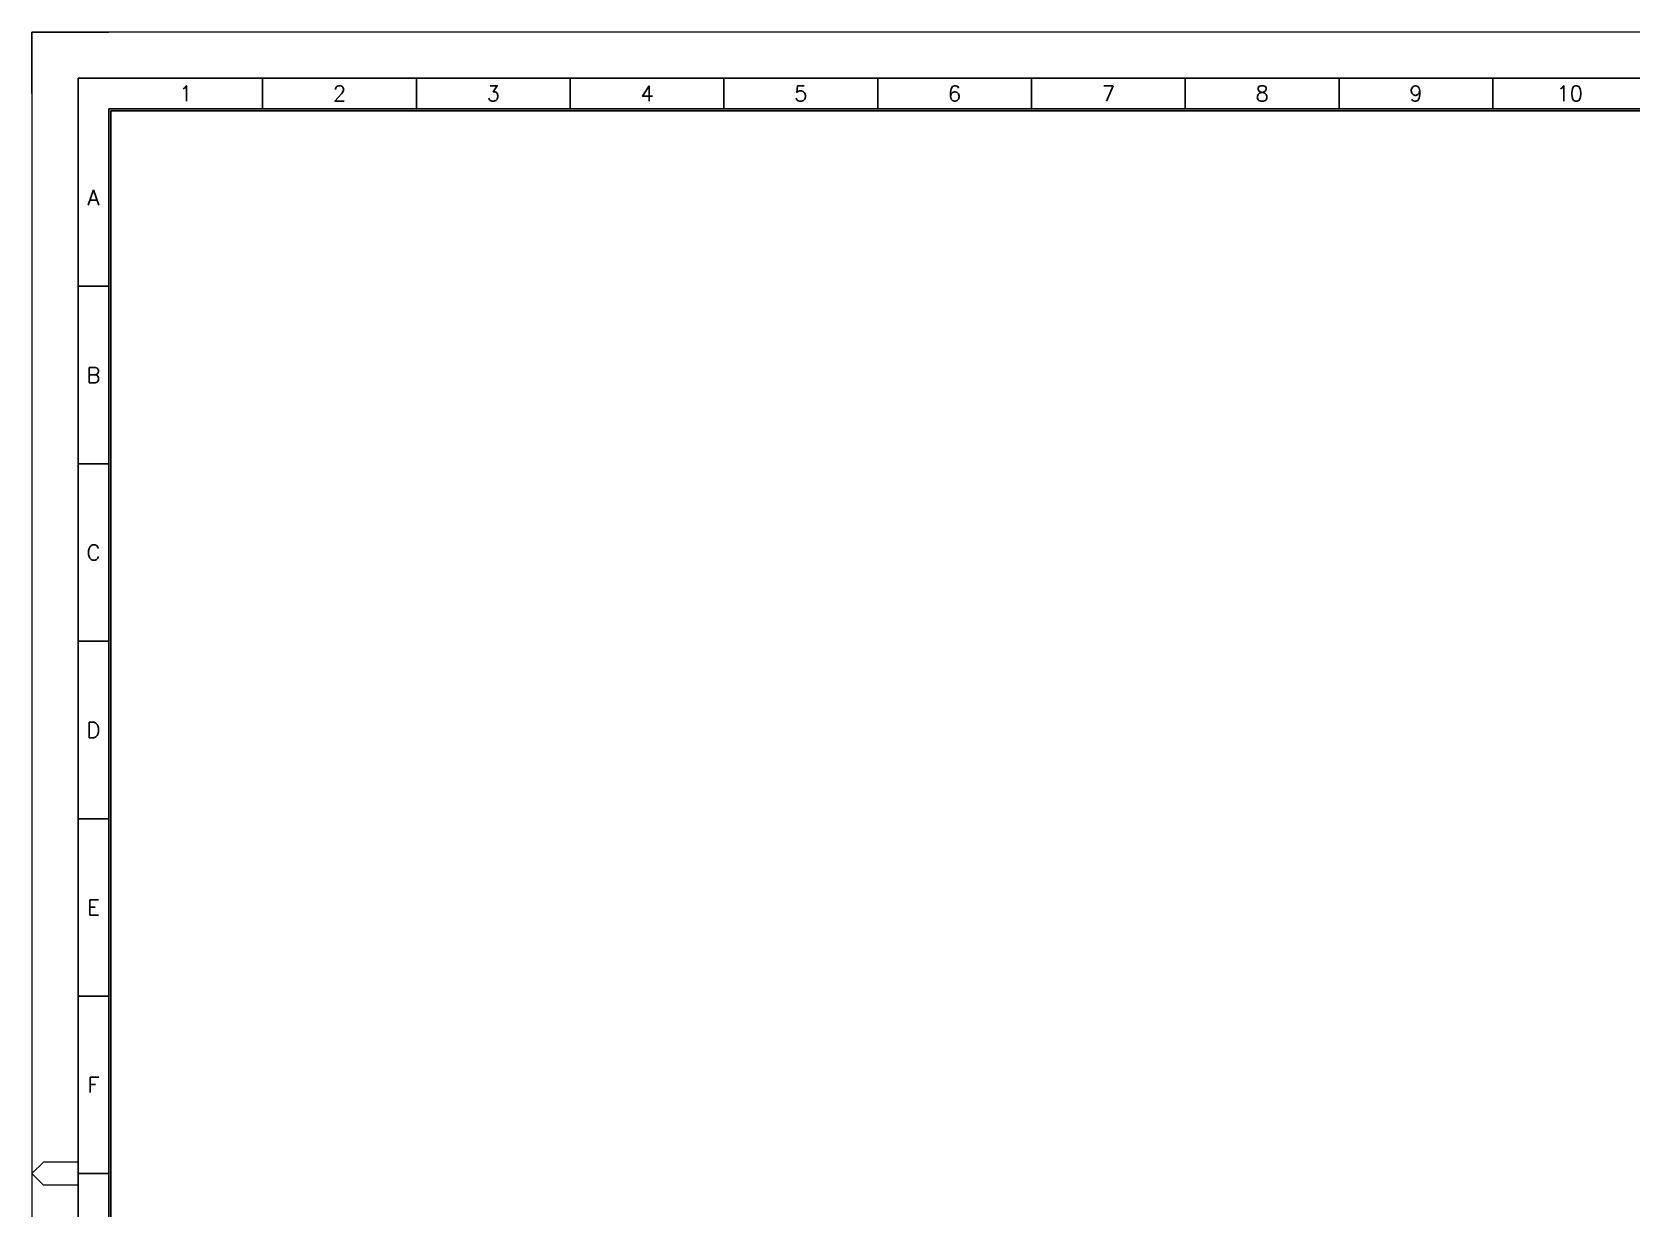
# Paper-space layout 'BB100110' of a CAD drawing. Header units: millimetres. Extents: x 571 to 1412, y -35 to 560.
# Drawn here: x 570.6 to 987.3, y 253.8 to 560.1 of the extents above; entities that cross this region are included whole.
import ezdxf
from ezdxf.enums import TextEntityAlignment as Align

# ---------------------------------------------------------------- set-up
doc = ezdxf.new("R2010")
doc.units = ezdxf.units.MM
for name, color, linetype in [('.TITLE BLOCK ATTRIBUTES', 2, 'Continuous'), ('.TITLE BLOCK OUTLINE', 151, 'Continuous'), ('.TITLE BLOCK TEXT', 3, 'Continuous')]:
    doc.layers.add(name, color=color, linetype=linetype)
doc.layers.add('.TITLE PAGE OUTLINE', color=252, linetype='Continuous', plot=False)
doc.styles.add('ROMANS', font='romans')
doc.styles.add('style1', font='FRABK.TTF')

# ---------------------------------------------------------------- blocks, each defined once
blk = doc.blocks.new('AP TITLE BLOCK A3')
at = {"layer": '.TITLE BLOCK OUTLINE'}
for p, q in [((6, 291), (414, 291)), ((6, 291), (6, 6)), ((30, 287), (30, 291)), ((50, 287), (50, 291)), ((70, 287), (70, 291)), ((90, 287), (90, 291)), ((110, 287), (110, 291)), ((130, 287), (130, 291)), ((150, 287), (150, 291)), ((170, 287), (170, 291)), ((190, 287), (190, 291)), ((10, 10), (10, 287)), ((410, 287), (10, 287)), ((10.25, 286.75), (409.75, 286.75)), ((10.25, 286.75), (10.25, 10.25)), ((10, 263.92), (6, 263.92)), ((10, 264), (10, 264.08)), ((10, 240.83), (6, 240.83)), ((10, 240.92), (10, 241)), ((10, 217.75), (6, 217.75)), ((10, 217.83), (10, 217.92)), ((10, 194.67), (6, 194.67)), ((10, 194.75), (10, 194.83)), ((10, 171.58), (6, 171.58)), ((10, 171.67), (10, 171.75)), ((10, 148.5), (6, 148.5)), ((10, 148.58), (10, 148.67))]:
    blk.add_line(p, q, dxfattribs=at)
at = {"layer": '.TITLE PAGE OUTLINE', "color": 170, "linetype": 'Continuous', "lineweight": 13}
for p, q in [((0, 289), (0, 297)), ((0, 297), (10, 297)), ((1.5, 150), (0, 148.5)), ((6, 150), (1.5, 150)), ((0, 148.5), (1.5, 147)), ((6, 147), (1.5, 147))]:
    blk.add_line(p, q, dxfattribs=at)
at = {"layer": '.TITLE PAGE OUTLINE', "linetype": 'Continuous', "lineweight": 0}
blk.add_3dface([(0, 0), (420, 0), (420, 297), (0, 297)], dxfattribs=at)
at = {"layer": '.TITLE BLOCK ATTRIBUTES', "style": 'style1'}
for tag, p in [('REVF', (12.75, 33)), ('00.00.06', (20.75, 33)), ('DRN6', (29.25, 33)), ('CHK6', (35.25, 33)), ('APP6', (41.25, 33)), ('REVE', (12.75, 29.5)), ('00.00.05', (20.75, 29.5)), ('DRN5', (29.25, 29.5)), ('CHK5', (35.25, 29.5)), ('APP5', (41.25, 29.5)), ('REVD', (12.75, 26)), ('00.00.04', (20.75, 26)), ('DRN4', (29.25, 26)), ('CHK4', (35.25, 26)), ('APP4', (41.25, 26)), ('REVC', (12.75, 22.5)), ('00.00.03', (20.75, 22.5)), ('DRN3', (29.25, 22.5)), ('CHK3', (35.25, 22.5)), ('APP3', (41.25, 22.5)), ('REVB', (12.75, 19)), ('00.00.02', (20.75, 19)), ('DRN2', (29.25, 19)), ('CHK2', (35.25, 19)), ('APP2', (41.25, 19)), ('REVA', (12.75, 15.5)), ('00.00.01', (20.75, 15.5)), ('DRN1', (29.25, 15.5)), ('CHK1', (35.25, 15.5)), ('APP1', (41.25, 15.5))]:
    blk.add_attdef(tag, text='', height=1.5, dxfattribs=at).set_placement(p, align=Align.MIDDLE_CENTER)
for tag, height, p in [('DESRP6', 1.5, (45.7, 33)), ('CLIENT', 3, (258.26, 31.25)), ('TITLE1', 3, (318.01, 31.25)), ('DESRP5', 1.5, (45.7, 29.5)), ('TITLE2', 3, (318.01, 26)), ('DESRP4', 1.5, (45.7, 26)), ('PROJ1', 3, (258.26, 24.75)), ('DESRP3', 1.5, (45.7, 22.5)), ('PROJ2', 3, (258.26, 20.25)), ('TITLE3', 3, (318.01, 20.87)), ('DESRP2', 1.5, (45.7, 19)), ('DESRP1', 1.5, (45.7, 15.5)), ('SHN', 3, (258.26, 13.75)), ('DRGNO.', 3, (318.01, 13.75)), ('A', 3, (404.58, 13.75))]:
    blk.add_attdef(tag, text='', height=height, dxfattribs=at).set_placement(p, align=Align.MIDDLE_LEFT)
at = {"layer": '.TITLE BLOCK ATTRIBUTES', "style": 'ROMANS'}
for tag, p in [('DRN', (248.76, 33)), ('CHK', (248.76, 29.5)), ('APP', (248.76, 26)), ('DATE', (248.76, 22.5)), ('SCALE', (248.76, 19)), ('TOL', (248.76, 15.5)), ('PGES', (248.76, 12))]:
    blk.add_attdef(tag, text='', height=1.5, dxfattribs=at).set_placement(p, align=Align.MIDDLE_RIGHT)
at = {"layer": '.TITLE BLOCK TEXT', "style": 'ROMANS'}
for s, p in [('1', (20, 289)), ('2', (40, 289)), ('3', (60, 289)), ('4', (80, 289)), ('5', (100, 289)), ('6', (120, 289)), ('7', (140, 289)), ('8', (160, 289)), ('9', (180, 289)), ('10', (200, 289)), ('A', (8, 275.46)), ('B', (8, 252.37)), ('C', (8, 229.29)), ('D', (8, 206.21)), ('E', (8, 183.12)), ('F', (8, 160.04))]:
    blk.add_text(s, height=2, dxfattribs=at).set_placement(p, align=Align.MIDDLE_CENTER)

psp = doc.layouts.new('BB100110')

# ---------------------------------------------------------------- block references
at = {"xscale": 2.002380952380918, "yscale": 2.002380952380918, "zscale": 2.002380952380918}
psp.add_blockref('AP TITLE BLOCK A3', (570.58, -34.6), dxfattribs=at)

doc.saveas('drawing.dxf')
